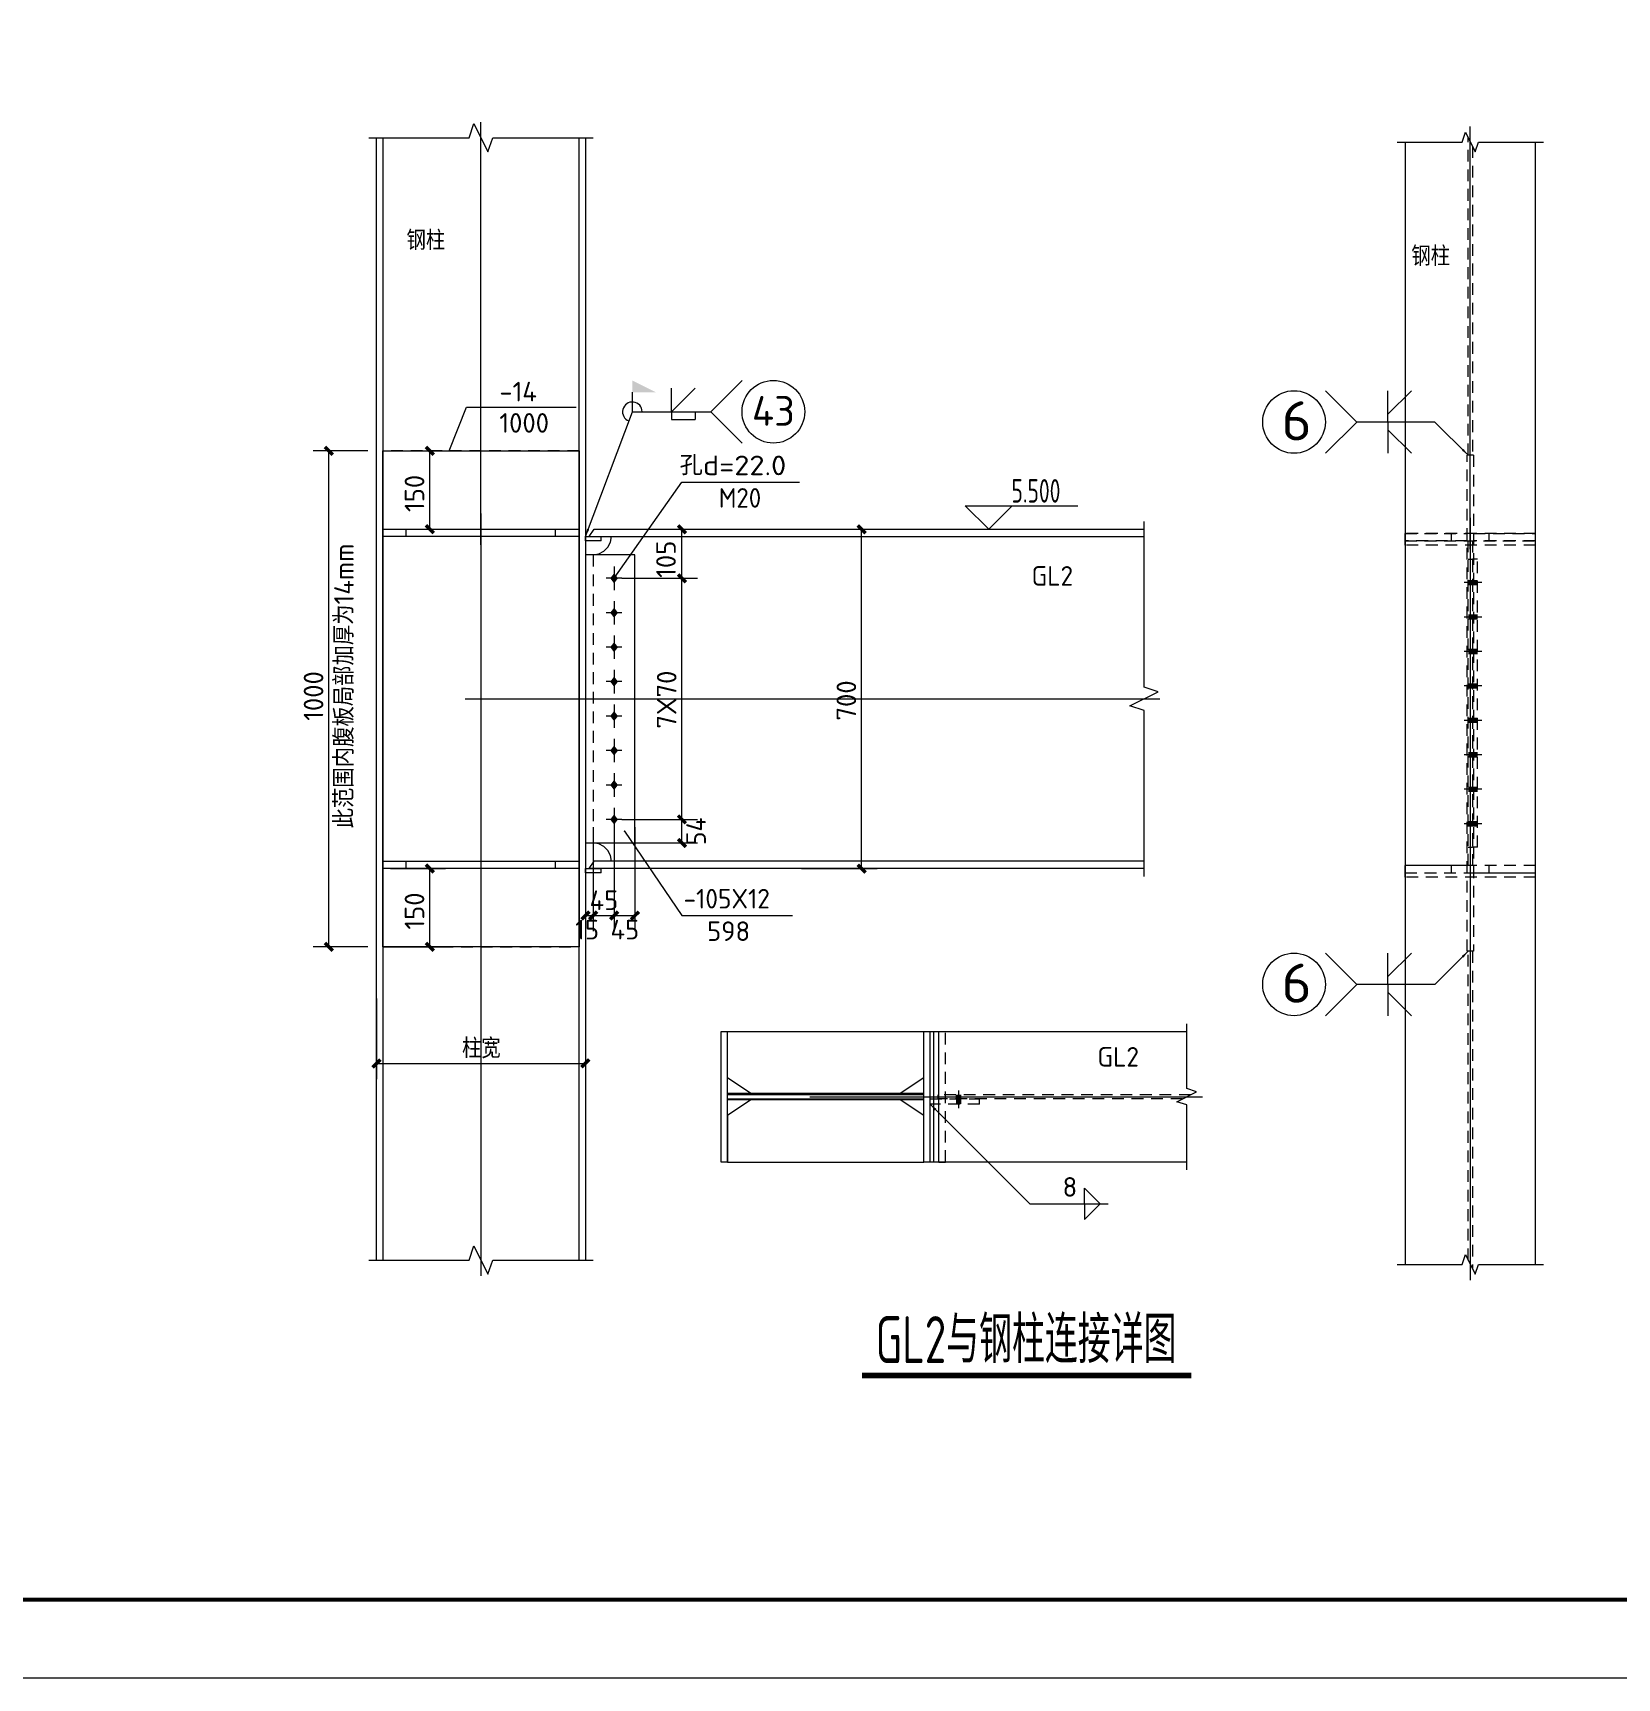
# Model space of a CAD drawing. Header units: millimetres. Extents: x 19781 to 898973, y -947928 to -267362.
# Drawn here: x 467572 to 487798, y -430549 to -409538 of the extents above; entities that cross this region are included whole.
import ezdxf
from ezdxf.enums import TextEntityAlignment as Align

# ---------------------------------------------------------------- set-up
doc = ezdxf.new("R2010")
doc.units = ezdxf.units.MM
doc.header["$LTSCALE"] = 100
doc.linetypes.add('2', pattern=[5, 1.5, -1, 1.5, -1])
doc.linetypes.add('3', pattern=[500, 300, -200])
for name, color, linetype, lineweight in [('10', 7, 'Continuous', 18), ('101', 253, 'Continuous', 18), ('BORDER', 7, 'Continuous', 18), ('PUB_DIM', 3, 'Continuous', 18), ('图名下划线', 7, 'Continuous', 18), ('尺寸标注', 253, 'Continuous', 18), ('柱构件', 2, 'Continuous', 18), ('梁构件', 1, 'Continuous', 18), ('楼板负筋文字', 7, 'Continuous', 18), ('焊缝标注', 253, 'Continuous', 18), ('螺栓孔标注', 253, 'Continuous', 18), ('钢板标注', 253, 'Continuous', 18)]:
    doc.layers.add(name, color=color, linetype=linetype, lineweight=lineweight)
doc.styles.get("Standard").update_dxf_attribs({"font": 'tssdeng.shx', "bigfont": 'hztxt.shx'})
doc.styles.add('TSSD_REIN', font='tssdeng.shx', dxfattribs={"width": 0.7, "bigfont": 'hztxt.shx'})

msp = doc.modelspace()

# ---------------------------------------------------------------- hatches: boundary and pattern name
at = {"layer": '10'}
for points in [[(474992.33, -416438.64), (474942.33, -416503.64), (474992.33, -416568.64), (475042.33, -416503.64)], [(474992.33, -416878.64), (474942.33, -416943.64), (474992.33, -417008.64), (475042.33, -416943.64)], [(474992.33, -417318.64), (474942.33, -417383.64), (474992.33, -417448.64), (475042.33, -417383.64)], [(474992.33, -417758.64), (474942.33, -417823.64), (474992.33, -417888.64), (475042.33, -417823.64)], [(474992.33, -418198.64), (474942.33, -418263.64), (474992.33, -418328.64), (475042.33, -418263.64)], [(474992.33, -418638.64), (474942.33, -418703.64), (474992.33, -418768.64), (475042.33, -418703.64)], [(474992.33, -419078.64), (474942.33, -419143.64), (474992.33, -419208.64), (475042.33, -419143.64)], [(474992.33, -419518.64), (474942.33, -419583.64), (474992.33, -419648.64), (475042.33, -419583.64)]]:
    msp.add_hatch(color=256, dxfattribs=at).paths.add_polyline_path(points, flags=0)
at = {"layer": '焊缝标注'}
for points in [[(475225.67, -414126.97), (475525.67, -414126.97), (475225.67, -413976.97)], [(485897.51, -414931.97), (485837.41, -414850.65), (485816.19, -414871.87)], [(474625.67, -415970.31), (474674.95, -415882.01), (474646.87, -415871.44)], [(485897.51, -421265.3), (485816.19, -421325.41), (485837.41, -421346.62)], [(479025.67, -423218.5), (479085.77, -423299.82), (479106.98, -423278.6)]]:
    msp.add_hatch(color=256, dxfattribs=at).paths.add_polyline_path(points, flags=0)

# ---------------------------------------------------------------- linework, layer by layer
at = {"layer": '10'}
for p, q in [((474992.33, -416353.64), (474992.33, -416653.64)), ((475092.33, -416503.64), (474892.33, -416503.64)), ((474992.33, -416793.64), (474992.33, -417093.64)), ((475092.33, -416943.64), (474892.33, -416943.64)), ((474992.33, -417233.64), (474992.33, -417533.64)), ((475092.33, -417383.64), (474892.33, -417383.64)), ((474992.33, -417673.64), (474992.33, -417973.64)), ((475092.33, -417823.64), (474892.33, -417823.64)), ((475092.33, -418263.64), (474892.33, -418263.64)), ((474992.33, -418113.64), (474992.33, -418413.64)), ((475092.33, -418703.64), (474892.33, -418703.64)), ((474992.33, -418553.64), (474992.33, -418853.64)), ((475092.33, -419143.64), (474892.33, -419143.64)), ((474992.33, -418993.64), (474992.33, -419293.64)), ((474992.33, -419433.64), (474992.33, -419733.64)), ((475092.33, -419583.64), (474892.33, -419583.64))]:
    msp.add_line(p, q, dxfattribs=at)
at = {"layer": '101'}
for p, q in [((473142.33, -410876.97), (473202.33, -410696.97)), ((473202.33, -410696.97), (473382.33, -411056.97)), ((471859, -410876.97), (473142.33, -410876.97)), ((473382.33, -411056.97), (473442.33, -410876.97)), ((473442.33, -410876.97), (474725.67, -410876.97)), ((484990.84, -410931.97), (485820.01, -410931.97)), ((485820.01, -410931.97), (485861.68, -410806.97)), ((485861.68, -410806.97), (485986.68, -411056.97)), ((485986.68, -411056.97), (486028.34, -410931.97)), ((486028.34, -410931.97), (486857.51, -410931.97)), ((481759, -417893.64), (481759, -415776.97)), ((481939, -417953.64), (481759, -417893.64)), ((481579, -418133.64), (481939, -417953.64)), ((481759, -418193.64), (481579, -418133.64)), ((481759, -420310.3), (481759, -418193.64)), ((482303, -423021), (482303, -422191.83)), ((482178, -423187.67), (482428, -423062.67)), ((482428, -423062.67), (482303, -423021)), ((482303, -423229.33), (482178, -423187.67)), ((482303, -424058.5), (482303, -423229.33)), ((473142.33, -425210.3), (473202.33, -425030.3)), ((473202.33, -425030.3), (473382.33, -425390.3)), ((471859, -425210.3), (473142.33, -425210.3)), ((473382.33, -425390.3), (473442.33, -425210.3)), ((473442.33, -425210.3), (474725.67, -425210.3)), ((485820.01, -425265.3), (485861.68, -425140.3)), ((485861.68, -425140.3), (485986.68, -425390.3)), ((484990.84, -425265.3), (485820.01, -425265.3)), ((485986.68, -425390.3), (486028.34, -425265.3)), ((486028.34, -425265.3), (486857.51, -425265.3))]:
    msp.add_line(p, q, dxfattribs=at)
at = {"layer": 'BORDER'}
msp.add_lwpolyline([(431826, -430549), (431826, -388528), (520970.55, -388528), (520970.55, -430549)], close=True, dxfattribs=at)
msp.add_lwpolyline([(434327.25, -429548.5, 50.03, 50.03, 0), (434327.25, -389528.5, 50.03, 50.03, 0), (519970.05, -389528.5, 50.03, 50.03, 0), (519970.05, -429548.5, 50.03, 50.03, 0)], format="xyseb", close=True, dxfattribs=at)
at = {"layer": 'PUB_DIM', "color": 3, "linetype": 'Continuous'}
for p, q in [((479474.76, -415576.73), (480914.8, -415576.73)), ((479775, -415876.97), (479474.76, -415576.73)), ((480075.24, -415576.73), (479775, -415876.97))]:
    msp.add_line(p, q, dxfattribs=at)
at = {"layer": '图名下划线'}
msp.add_lwpolyline([(478155.51, -426683.63, 70.12, 70.12, 0), (482362, -426683.63, 70.12, 70.12, 0)], format="xyseb", dxfattribs=at)
at = {"layer": '尺寸标注'}
for p, q in [((471850, -414876.97), (471150, -414876.97)), ((471350, -421210.3), (471350, -414876.97)), ((472139, -414876.97), (472839, -414876.97)), ((472639, -415876.97), (472639, -414876.97)), ((472139, -415876.97), (472839, -415876.97)), ((475092.33, -415876.97), (476059, -415876.97)), ((475859, -416503.64), (475859, -415876.97)), ((477386.33, -415876.97), (478353, -415876.97)), ((478153, -420210.3), (478153, -415876.97)), ((475092.33, -416503.64), (476059, -416503.64)), ((475092.33, -416503.64), (476059, -416503.64)), ((475859, -419583.64), (475859, -416503.64)), ((473292.33, -419683.64), (473292.33, -421010.3)), ((474625.67, -419683.64), (474625.67, -421010.3)), ((474625.67, -419683.64), (474625.67, -421010.3)), ((474725.67, -419683.64), (474725.67, -421010.3)), ((474725.67, -419683.64), (474725.67, -421010.3)), ((474992.33, -419683.64), (474992.33, -421010.3)), ((474992.33, -419683.64), (474992.33, -421010.3)), ((475092.33, -419583.64), (476059, -419583.64)), ((475092.33, -419583.64), (476059, -419583.64)), ((475259, -419683.64), (475259, -421010.3)), ((475859, -419883.64), (475859, -419583.64)), ((475092.33, -419883.64), (476059, -419883.64)), ((472139, -420210.3), (472839, -420210.3)), ((472639, -421210.3), (472639, -420210.3)), ((477386.33, -420210.3), (478353, -420210.3)), ((474625.67, -420810.3), (474725.67, -420810.3)), ((474725.67, -420810.3), (474992.33, -420810.3)), ((474992.33, -420810.3), (475259, -420810.3)), ((471850, -421210.3), (471150, -421210.3)), ((472139, -421210.3), (472839, -421210.3)), ((471959, -421868.67), (471959, -422899)), ((474625.67, -421868.67), (474625.67, -422899)), ((471959, -422699), (474625.67, -422699))]:
    msp.add_line(p, q, dxfattribs=at)
for points in [[(471400, -414926.97, 45, 45, 0), (471300, -414826.97, 45, 45, 0)], [(472589, -414826.97, 45, 45, 0), (472689, -414926.97, 45, 45, 0)], [(472589, -415826.97, 45, 45, 0), (472689, -415926.97, 45, 45, 0)], [(475809, -415826.97, 45, 45, 0), (475909, -415926.97, 45, 45, 0)], [(478103, -415826.97, 45, 45, 0), (478203, -415926.97, 45, 45, 0)], [(475809, -416453.64, 45, 45, 0), (475909, -416553.64, 45, 45, 0)], [(475809, -416453.64, 45, 45, 0), (475909, -416553.64, 45, 45, 0)], [(475809, -419533.64, 45, 45, 0), (475909, -419633.64, 45, 45, 0)], [(475809, -419533.64, 45, 45, 0), (475909, -419633.64, 45, 45, 0)], [(475809, -419833.64, 45, 45, 0), (475909, -419933.64, 45, 45, 0)], [(472589, -420160.3, 45, 45, 0), (472689, -420260.3, 45, 45, 0)], [(478103, -420160.3, 45, 45, 0), (478203, -420260.3, 45, 45, 0)], [(474575.67, -420860.3, 45, 45, 0), (474675.67, -420760.3, 45, 45, 0)], [(474575.67, -420860.3, 45, 45, 0), (474675.67, -420760.3, 45, 45, 0)], [(474675.67, -420860.3, 45, 45, 0), (474775.67, -420760.3, 45, 45, 0)], [(474675.67, -420860.3, 45, 45, 0), (474775.67, -420760.3, 45, 45, 0)], [(474942.33, -420860.3, 45, 45, 0), (475042.33, -420760.3, 45, 45, 0)], [(474942.33, -420860.3, 45, 45, 0), (475042.33, -420760.3, 45, 45, 0)], [(475209, -420860.3, 45, 45, 0), (475309, -420760.3, 45, 45, 0)], [(471400, -421260.3, 45, 45, 0), (471300, -421160.3, 45, 45, 0)], [(472589, -421160.3, 45, 45, 0), (472689, -421260.3, 45, 45, 0)], [(471909, -422749, 45, 45, 0), (472009, -422649, 45, 45, 0)], [(474575.67, -422749, 45, 45, 0), (474675.67, -422649, 45, 45, 0)]]:
    msp.add_lwpolyline(points, format="xyseb", dxfattribs=at)
at = {"layer": '柱构件'}
for p, q in [((471959, -425210.3), (471959, -410876.97)), ((472039, -410876.97), (472039, -425210.3)), ((474545.67, -425210.3), (474545.67, -410876.97)), ((474625.67, -410876.97), (474625.67, -425210.3)), ((485090.84, -410931.97), (485090.84, -425265.3)), ((486757.51, -425265.3), (486757.51, -410931.97)), ((476359, -422291.83), (476439, -422291.83)), ((476359, -423958.5), (476359, -422291.83)), ((476439, -423958.5), (476439, -422291.83)), ((478945.67, -422291.83), (479025.67, -422291.83)), ((478945.67, -423958.5), (478945.67, -422291.83)), ((479025.67, -423958.5), (479025.67, -422291.83)), ((478945.67, -423098.5), (476439, -423098.5)), ((476439, -423151.83), (478945.67, -423151.83)), ((476439, -423958.5), (476359, -423958.5)), ((479025.67, -423958.5), (478945.67, -423958.5))]:
    msp.add_line(p, q, dxfattribs=at)
at = {"layer": '柱构件', "color": 2, "linetype": '2'}
for p, q in [((485897.51, -414931.97), (485897.51, -410878.64)), ((485950.84, -410985.3), (485950.84, -414931.97)), ((474545.67, -414876.97), (472039, -414876.97)), ((485950.84, -414931.97), (485897.51, -414931.97)), ((472039, -421210.3), (474545.67, -421210.3)), ((485950.84, -421265.3), (485897.51, -421265.3)), ((485897.51, -425211.97), (485897.51, -421265.3)), ((485950.84, -421265.3), (485950.84, -425318.63))]:
    msp.add_line(p, q, dxfattribs=at)
at = {"layer": '柱构件', "color": 3}
for p, q in [((472039, -421210.3), (472039, -414876.97)), ((472039, -414876.97), (474545.67, -414876.97)), ((474545.67, -414876.97), (474545.67, -421210.3)), ((472039, -415876.97), (474545.67, -415876.97)), ((474545.67, -415970.31), (472039, -415970.31)), ((475259, -416203.64), (474625.67, -416203.64)), ((474625.67, -416203.64), (474625.67, -419883.64)), ((475259, -419883.64), (475259, -416203.64)), ((474625.67, -419883.64), (475259, -419883.64)), ((472039, -420116.97), (474545.67, -420116.97)), ((474545.67, -420210.3), (472039, -420210.3)), ((474545.67, -421210.3), (472039, -421210.3)), ((476439, -422885.17), (476439, -422291.83)), ((476439, -422291.83), (478945.67, -422291.83)), ((478945.67, -422885.17), (478945.67, -422291.83)), ((476739, -423085.17), (476439, -422885.17)), ((478945.67, -422885.17), (478645.67, -423085.17)), ((478945.67, -423085.17), (476439, -423085.17)), ((476439, -423165.17), (476439, -423085.17)), ((478945.67, -423165.17), (478945.67, -423085.17)), ((478945.67, -423165.17), (476439, -423165.17)), ((476739, -423165.17), (476439, -423365.17)), ((478945.67, -423365.17), (478645.67, -423165.17)), ((476439, -423365.17), (476439, -423958.5)), ((478945.67, -423958.5), (478945.67, -423365.17)), ((476439, -423958.5), (478945.67, -423958.5))]:
    msp.add_line(p, q, dxfattribs=at)
at = {"layer": '柱构件', "color": 3, "linetype": '2'}
for p, q in [((485884.18, -421265.3), (485884.18, -414931.97)), ((485964.18, -414931.97), (485884.18, -414931.97)), ((485964.18, -414931.97), (485964.18, -421265.3)), ((472339, -415970.31), (472339, -415876.97)), ((474245.67, -415970.31), (474245.67, -415876.97)), ((485090.84, -416025.31), (485090.84, -415931.97)), ((485090.84, -415931.97), (485884.18, -415931.97)), ((485684.18, -416025.31), (485684.18, -415931.97)), ((485964.18, -415931.97), (486757.51, -415931.97)), ((486164.18, -416025.31), (486164.18, -415931.97)), ((486757.51, -416025.31), (486757.51, -415931.97)), ((485884.18, -416025.31), (485090.84, -416025.31)), ((486757.51, -416025.31), (485964.18, -416025.31)), ((486017.51, -416258.64), (485950.84, -416258.64)), ((485950.84, -416258.64), (485950.84, -419938.64)), ((486017.51, -419938.64), (486017.51, -416258.64)), ((486017.51, -419938.64), (485950.84, -419938.64)), ((472339, -420210.3), (472339, -420116.97)), ((474245.67, -420210.3), (474245.67, -420116.97)), ((485090.84, -420265.3), (485090.84, -420171.97)), ((485884.18, -420171.97), (485090.84, -420171.97)), ((485684.18, -420265.3), (485684.18, -420171.97)), ((486757.51, -420171.97), (485964.18, -420171.97)), ((486164.18, -420265.3), (486164.18, -420171.97)), ((486757.51, -420265.3), (486757.51, -420171.97)), ((485090.84, -420265.3), (485884.18, -420265.3)), ((485964.18, -420265.3), (486757.51, -420265.3)), ((485964.18, -421265.3), (485884.18, -421265.3)), ((479025.67, -423151.83), (479659, -423151.83)), ((479025.67, -423218.5), (479025.67, -423151.83)), ((479659, -423218.5), (479025.67, -423218.5)), ((479659, -423218.5), (479659, -423151.83))]:
    msp.add_line(p, q, dxfattribs=at)
at = {"layer": '梁构件', "color": 253, "linetype": '3'}
for p, q in [((473292.33, -416076.97), (473292.33, -410676.97)), ((485924.18, -416131.97), (485924.18, -410731.97)), ((473292.33, -415676.97), (473292.33, -425410.3)), ((485924.18, -415731.97), (485924.18, -425465.3)), ((473092.33, -418043.64), (481959, -418043.64)), ((477492.33, -423125.17), (482503, -423125.17))]:
    msp.add_line(p, q, dxfattribs=at)
at = {"layer": '梁构件', "color": 3}
for p, q in [((474625.67, -415970.31), (474825.67, -415970.31)), ((474625.67, -416023.64), (474625.67, -415970.31)), ((474825.67, -416023.64), (474825.67, -415970.31)), ((474825.67, -416023.64), (474625.67, -416023.64)), ((474625.67, -420263.64), (474625.67, -420210.3)), ((474625.67, -420210.3), (474825.67, -420210.3)), ((474825.67, -420263.64), (474625.67, -420263.64)), ((474825.67, -420263.64), (474825.67, -420210.3)), ((479025.67, -422291.83), (479072.33, -422291.83)), ((479025.67, -423958.5), (479025.67, -422291.83)), ((479137.69, -423958.5), (479025.67, -423958.5))]:
    msp.add_line(p, q, dxfattribs=at)
at = {"layer": '梁构件', "color": 4}
for p, q in [((474672.33, -415970.31), (474737.69, -415876.97)), ((474672.33, -415970.31), (481759, -415970.31)), ((474737.69, -415876.97), (481759, -415876.97)), ((474947.58, -416042.41), (474959, -415970.31)), ((474725.67, -416203.64), (474797.77, -416192.22)), ((474797.77, -416192.22), (474862.82, -416159.08)), ((474862.82, -416159.08), (474914.44, -416107.45)), ((474914.44, -416107.45), (474947.58, -416042.41)), ((474797.77, -419895.06), (474725.67, -419883.64)), ((474862.82, -419928.2), (474797.77, -419895.06)), ((474914.44, -419979.82), (474862.82, -419928.2)), ((474947.58, -420044.87), (474914.44, -419979.82)), ((474672.33, -420210.3), (474737.69, -420116.97)), ((481759, -420116.97), (474737.69, -420116.97)), ((474959, -420116.97), (474947.58, -420044.87)), ((481759, -420210.3), (474672.33, -420210.3)), ((479072.33, -422291.83), (482303, -422291.83)), ((479072.33, -422291.83), (479072.33, -423958.5)), ((479137.69, -423958.5), (479137.69, -422291.83)), ((482303, -423958.5), (479072.33, -423958.5))]:
    msp.add_line(p, q, dxfattribs=at)
at = {"layer": '梁构件', "color": 4, "linetype": '2'}
for p, q in [((485090.84, -416025.31), (485090.84, -415931.97)), ((486757.51, -415931.97), (485090.84, -415931.97)), ((486757.51, -416025.31), (486757.51, -415931.97)), ((474725.67, -416203.64), (474725.67, -419883.64)), ((485090.84, -416025.31), (486757.51, -416025.31)), ((485897.51, -420171.97), (485897.51, -416025.31)), ((485950.84, -416025.31), (485950.84, -420171.97)), ((485897.51, -416258.64), (485950.84, -416258.64)), ((485897.51, -419938.64), (485950.84, -419938.64)), ((485090.84, -420265.3), (485090.84, -420171.97)), ((486757.51, -420171.97), (485090.84, -420171.97)), ((486757.51, -420265.3), (486757.51, -420171.97)), ((485090.84, -420265.3), (486757.51, -420265.3)), ((482356.33, -423098.5), (479125.67, -423098.5)), ((479125.67, -423098.5), (479125.67, -423151.83)), ((479359, -423098.5), (479359, -423151.83)), ((482249.67, -423151.83), (479125.67, -423151.83))]:
    msp.add_line(p, q, dxfattribs=at)
at = {"layer": '梁构件', "color": 3, "linetype": '2'}
for p, q in [((485090.84, -416078.64), (485090.84, -416025.31)), ((485090.84, -416025.31), (486757.51, -416025.31)), ((486757.51, -416078.64), (485090.84, -416078.64)), ((486757.51, -416078.64), (486757.51, -416025.31)), ((485090.84, -420318.63), (485090.84, -420265.3)), ((485090.84, -420265.3), (486757.51, -420265.3)), ((486757.51, -420318.63), (485090.84, -420318.63)), ((486757.51, -420318.63), (486757.51, -420265.3)), ((479072.33, -422291.83), (479225.67, -422291.83)), ((479225.67, -423958.5), (479225.67, -422291.83)), ((479137.69, -423958.5), (479225.67, -423958.5))]:
    msp.add_line(p, q, dxfattribs=at)
at = {"layer": '梁构件', "color": 7}
for p, q in [((486070.84, -416558.64), (485844.18, -416558.64)), ((486070.84, -416998.64), (485844.18, -416998.64)), ((486070.84, -417438.64), (485844.18, -417438.64)), ((486070.84, -417878.64), (485844.18, -417878.64)), ((486070.84, -418318.63), (485844.18, -418318.63)), ((486070.84, -418758.64), (485844.18, -418758.64)), ((486070.84, -419198.64), (485844.18, -419198.64)), ((486070.84, -419638.64), (485844.18, -419638.64)), ((479392.33, -423271.83), (479392.33, -423045.17)), ((479392.33, -423271.83), (479392.33, -423045.17)), ((479392.33, -423271.83), (479392.33, -423045.17)), ((479392.33, -423271.83), (479392.33, -423045.17)), ((479392.33, -423271.83), (479392.33, -423045.17)), ((479392.33, -423271.83), (479392.33, -423045.17)), ((479392.33, -423271.83), (479392.33, -423045.17)), ((479392.33, -423271.83), (479392.33, -423045.17))]:
    msp.add_line(p, q, dxfattribs=at)
at = {"layer": '梁构件'}
for points in [[(486017.51, -416558.64, 70, 70, 0), (485897.51, -416558.64, 70, 70, 0)], [(486017.51, -416998.64, 70, 70, 0), (485897.51, -416998.64, 70, 70, 0)], [(486017.51, -417438.64, 70, 70, 0), (485897.51, -417438.64, 70, 70, 0)], [(486017.51, -417878.64, 70, 70, 0), (485897.51, -417878.64, 70, 70, 0)], [(486017.51, -418318.63, 70, 70, 0), (485897.51, -418318.63, 70, 70, 0)], [(486017.51, -418758.64, 70, 70, 0), (485897.51, -418758.64, 70, 70, 0)], [(486017.51, -419198.64, 70, 70, 0), (485897.51, -419198.64, 70, 70, 0)], [(486017.51, -419638.64, 70, 70, 0), (485897.51, -419638.64, 70, 70, 0)], [(479392.33, -423218.5, 70, 70, 0), (479392.33, -423098.5, 70, 70, 0)], [(479392.33, -423218.5, 70, 70, 0), (479392.33, -423098.5, 70, 70, 0)], [(479392.33, -423218.5, 70, 70, 0), (479392.33, -423098.5, 70, 70, 0)], [(479392.33, -423218.5, 70, 70, 0), (479392.33, -423098.5, 70, 70, 0)], [(479392.33, -423218.5, 70, 70, 0), (479392.33, -423098.5, 70, 70, 0)], [(479392.33, -423218.5, 70, 70, 0), (479392.33, -423098.5, 70, 70, 0)], [(479392.33, -423218.5, 70, 70, 0), (479392.33, -423098.5, 70, 70, 0)], [(479392.33, -423218.5, 70, 70, 0), (479392.33, -423098.5, 70, 70, 0)]]:
    msp.add_lwpolyline(points, format="xyseb", dxfattribs=at)
at = {"layer": '焊缝标注'}
for p, q in [((475725.67, -414376.97), (475725.67, -414076.97)), ((475725.67, -414376.97), (476025.67, -414076.97)), ((476225.67, -414376.97), (476625.67, -413976.97)), ((484473.25, -414507.71), (484073.25, -414107.71)), ((484873.25, -414507.71), (484873.25, -414107.71)), ((484873.25, -414407.71), (485173.25, -414107.71)), ((475225.67, -414376.97), (475225.67, -414126.97)), ((474625.67, -415970.31), (475225.67, -414376.97)), ((475225.67, -414376.97), (476225.67, -414376.97)), ((475725.67, -414376.97), (475725.67, -414476.97)), ((475725.67, -414476.97), (476025.67, -414476.97)), ((476025.67, -414376.97), (476025.67, -414476.97)), ((476225.67, -414376.97), (476625.67, -414776.97)), ((484473.25, -414507.71), (484073.25, -414907.71)), ((485473.25, -414507.71), (484473.25, -414507.71)), ((484873.25, -414507.71), (484873.25, -414907.71)), ((485897.51, -414931.97), (485473.25, -414507.71)), ((484873.25, -414607.71), (485173.25, -414907.71)), ((484473.25, -421689.57), (484073.25, -421289.57)), ((484873.25, -421689.57), (484873.25, -421289.57)), ((484873.25, -421589.57), (485173.25, -421289.57)), ((485897.51, -421265.3), (485473.25, -421689.57)), ((484473.25, -421689.57), (484073.25, -422089.57)), ((485473.25, -421689.57), (484473.25, -421689.57)), ((484873.25, -421689.57), (484873.25, -422089.57)), ((484873.25, -421789.57), (485173.25, -422089.57)), ((479025.67, -423218.5), (480298.46, -424491.29)), ((480998.46, -424291.29), (481198.46, -424491.29)), ((480998.46, -424491.29), (480998.46, -424291.29)), ((480298.46, -424491.29), (481298.46, -424491.29)), ((480998.46, -424691.29), (481198.46, -424491.29)), ((480998.46, -424491.29), (480998.46, -424691.29))]:
    msp.add_line(p, q, dxfattribs=at)
for centre in [(477025.67, -414376.97), (483673.25, -414507.71), (483673.25, -421689.57)]:
    msp.add_circle(centre, 400, dxfattribs=at)
msp.add_arc((475225.67, -414376.97), 125, 360, 249.36518, dxfattribs=at)
at = {"layer": '螺栓孔标注'}
for p, q in [((474992.33, -416503.64), (475859, -415276.97)), ((475859, -415276.97), (477359, -415276.97))]:
    msp.add_line(p, q, dxfattribs=at)
msp.add_lwpolyline([(474997.33, -416503.64, 10, 10, 1), (474987.33, -416503.64, 10, 10, 1)], format="xyseb", close=True, dxfattribs=at)
at = {"layer": '钢板标注'}
for p, q in [((472886.67, -414876.97), (473107.47, -414319.08)), ((473107.47, -414319.08), (474507.47, -414319.08)), ((475125.67, -419733.64), (475859, -420810.3)), ((475859, -420810.3), (477272, -420810.3))]:
    msp.add_line(p, q, dxfattribs=at)
for points in [[(472891.67, -414876.97, 10, 10, 1), (472881.67, -414876.97, 10, 10, 1)], [(475130.67, -419733.64, 10, 10, 1), (475120.67, -419733.64, 10, 10, 1)]]:
    msp.add_lwpolyline(points, format="xyseb", close=True, dxfattribs=at)

# ---------------------------------------------------------------- texts
at = {"layer": 'PUB_DIM', "color": 2, "linetype": 'Continuous', "style": 'TSSD_REIN', "width": 0.7}
msp.add_text('5.500', height=300.24, dxfattribs=at).set_placement((480378.25, -415387.21), align=Align.MIDDLE_CENTER)
at = {"layer": '尺寸标注'}
for s, width, p in [('150', 1.03999, (472569, -415656.97)), ('此范围内腹板局部加厚为14mm', 1.03999, (471668, -419697.64)), ('105', 1.04, (475780, -416497.64)), ('1000', 1.03999, (471280, -418323.64)), ('7X70', 1.04, (475789, -418423.64)), ('700', 1.04, (478083, -418320.64)), ('54', 1.01027, (476164, -419913.64)), ('150', 1.03999, (472569, -420990.3))]:
    msp.add_text(s, height=250, rotation=90, dxfattribs=dict(at, width=width)).set_placement(p)
at = {"layer": '尺寸标注', "width": 1.04}
for s, p in [('45', (474679, -420740.3)), ('15', (474495.67, -421115.3)), ('45', (474945.67, -421115.3))]:
    msp.add_text(s, height=250, dxfattribs=at).set_placement(p)
at = {"layer": '楼板负筋文字', "style": 'TSSD_REIN', "width": 0.7}
msp.add_text('GL2与钢柱连接详图', height=600, dxfattribs=at).set_placement((478330.19, -426526.41))
at = {"layer": '焊缝标注'}
for s, height, width, p in [('43', 380, 1.04, (476752.07, -414555.57)), ('6', 500, 1.12, (483513.25, -414742.71)), ('6', 500, 1.12, (483513.25, -421924.57)), ('8', 250, 1.04, (480718.46, -424401.29))]:
    msp.add_text(s, height=height, dxfattribs=dict(at, width=width)).set_placement(p)
at = {"layer": '螺栓孔标注'}
for s, width, p in [('孔d=22.0', 1.18637, (475829, -415186.97)), ('M20', 0.968278, (476329, -415601.97))]:
    msp.add_text(s, height=250, dxfattribs=dict(at, width=width)).set_placement(p)
at = {"layer": '钢板标注'}
for s, width, p in [('钢柱', 0.988, (472342.49, -412312.66)), ('钢柱', 0.988, (485171.49, -412513.66)), ('-14', 1.04, (473527.47, -414244.08)), ('1000', 1.04, (473527.47, -414644.08)), ('GL2', 0.988, (480322.33, -416597.66)), ('-105X12', 0.988, (475879, -420720.31)), ('598', 1.04, (476179, -421135.3)), ('柱宽', 0.988, (473050.16, -422630.62)), ('GL2', 0.988, (481163.33, -422739.66))]:
    msp.add_text(s, height=250, dxfattribs=dict(at, width=width)).set_placement(p)

doc.saveas('drawing.dxf')
